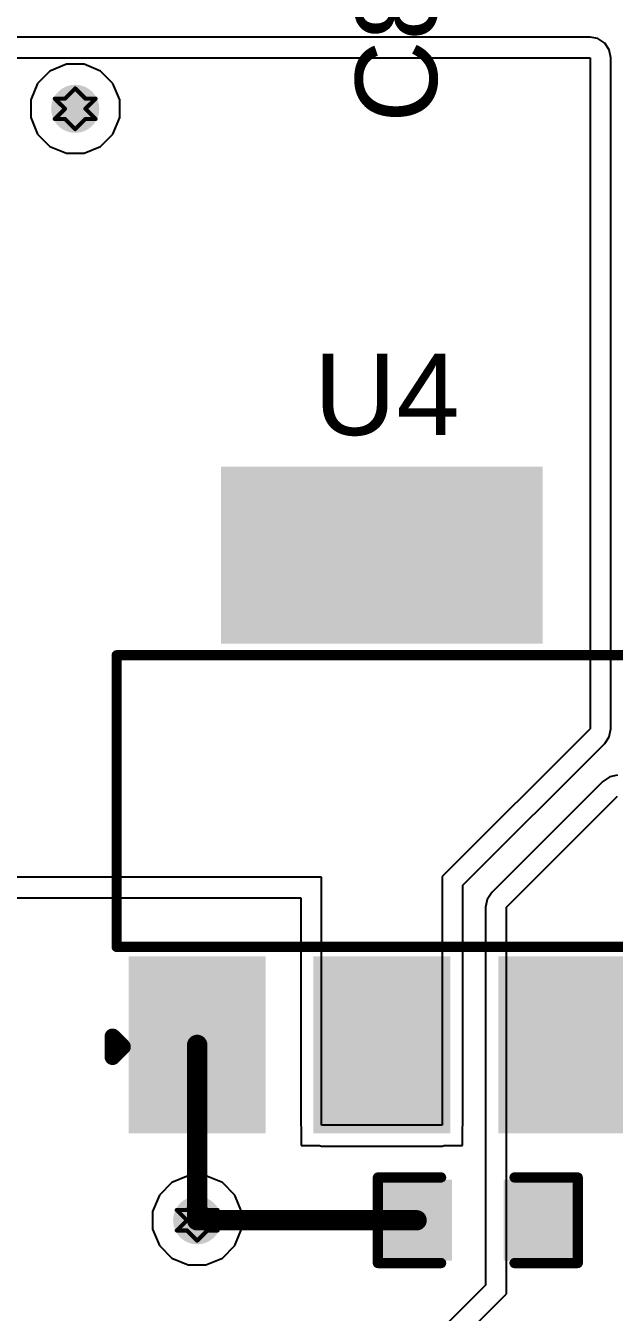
# Model space of a CAD drawing. Header units: inches. Extents: x 24 to 500, y 68 to 269.
# Drawn here: x 322.54 to 329.87, y 85.77 to 101.8 of the extents above; entities that cross this region are included whole.
import ezdxf

# ---------------------------------------------------------------- set-up
doc = ezdxf.new("R2010")
doc.units = ezdxf.units.IN
for name, color, linetype in [('Bottom Layer', 5, 'Continuous'), ('Drill Drawing', 1, 'Continuous'), ('Layer 1', 16, 'Continuous'), ('Layer 2', 76, 'Continuous'), ('Top Layer', 1, 'Continuous'), ('Top Overlay', 2, 'Continuous'), ('Top Paste', 8, 'Continuous'), ('Top Solder', 216, 'Continuous'), ('Via Holes', 16, 'Continuous')]:
    doc.layers.add(name, color=color, linetype=linetype)
doc.styles.add('Arial', font='', dxfattribs={"height": 0.2})
doc.styles.get('Arial').set_extended_font_data('Arial')

# ---------------------------------------------------------------- blocks, each defined once
blk = doc.blocks.new('SOT__223_74')
at = {"layer": 'Top Layer'}
for points in [[(-1.9, 4.05), (1.9, 4.05), (1.9, 2.05), (-1.9, 2.05)], [(-3.05, -2.05), (-1.55, -2.05), (-1.55, -4.05), (-3.05, -4.05)], [(-0.75, -2.05), (0.75, -2.05), (0.75, -4.05), (-0.75, -4.05)], [(1.55, -2.05), (3.05, -2.05), (3.05, -4.05), (1.55, -4.05)]]:
    blk.add_hatch(color=1, dxfattribs=at).paths.add_polyline_path(points)
at = {"layer": 'Top Paste'}
for points in [[(-1.9, 4.05), (1.9, 4.05), (1.9, 2.05), (-1.9, 2.05)], [(-3.05, -2.05), (-1.55, -2.05), (-1.55, -4.05), (-3.05, -4.05)], [(-0.75, -2.05), (0.75, -2.05), (0.75, -4.05), (-0.75, -4.05)], [(1.55, -2.05), (3.05, -2.05), (3.05, -4.05), (1.55, -4.05)]]:
    blk.add_hatch(color=8, dxfattribs=at).paths.add_polyline_path(points)
at = {"layer": 'Top Solder'}
for points in [[(-2.002, 4.152), (2.002, 4.152), (2.002, 1.948), (-2.002, 1.948)], [(-3.152, -1.948), (-1.448, -1.948), (-1.448, -4.152), (-3.152, -4.152)], [(-0.852, -1.948), (0.852, -1.948), (0.852, -4.152), (-0.852, -4.152)], [(1.448, -1.948), (3.152, -1.948), (3.152, -4.152), (1.448, -4.152)]]:
    blk.add_hatch(color=216, dxfattribs=at).paths.add_polyline_path(points)
at = {"layer": 'Top Overlay'}
for points in [[(-3.302, 1.803, 0.127, 0.127, 0), (3.302, 1.803, 0.127, 0.127, 0)], [(-3.302, -1.829, 0.127, 0.127, 0), (-3.302, 1.803, 0.127, 0.127, 0)], [(3.302, -1.829, 0.127, 0.127, 0), (3.302, 1.803, 0.127, 0.127, 0)], [(-3.302, -1.829, 0.127, 0.127, 0), (3.302, -1.829, 0.127, 0.127, 0)], [(-3.353, -2.946, 0.2, 0.2, 0), (-3.226, -3.073, 0.2, 0.2, 0)], [(-3.353, -3.2, 0.2, 0.2, 0), (-3.353, -2.946, 0.2, 0.2, 0)], [(-3.353, -3.2, 0.2, 0.2, 0), (-3.226, -3.073, 0.2, 0.2, 0)]]:
    blk.add_lwpolyline(points, format="xyseb", dxfattribs=at)
for points in [[(-3.334, 1.803, 0.0635, 0.0635, 1), (-3.27, 1.803, 0.0635, 0.0635, 1)], [(-3.334, 1.803, 0.0635, 0.0635, 1), (-3.27, 1.803, 0.0635, 0.0635, 1)], [(3.27, 1.803, 0.0635, 0.0635, 1), (3.334, 1.803, 0.0635, 0.0635, 1)], [(3.27, 1.803, 0.0635, 0.0635, 1), (3.334, 1.803, 0.0635, 0.0635, 1)], [(-3.334, -1.829, 0.0635, 0.0635, 1), (-3.27, -1.829, 0.0635, 0.0635, 1)], [(-3.334, -1.829, 0.0635, 0.0635, 1), (-3.27, -1.829, 0.0635, 0.0635, 1)], [(3.27, -1.829, 0.0635, 0.0635, 1), (3.334, -1.829, 0.0635, 0.0635, 1)], [(3.27, -1.829, 0.0635, 0.0635, 1), (3.334, -1.829, 0.0635, 0.0635, 1)], [(-3.403, -2.946, 0.1, 0.1, 1), (-3.303, -2.946, 0.1, 0.1, 1)], [(-3.403, -2.946, 0.1, 0.1, 1), (-3.303, -2.946, 0.1, 0.1, 1)], [(-3.276, -3.073, 0.1, 0.1, 1), (-3.176, -3.073, 0.1, 0.1, 1)], [(-3.276, -3.073, 0.1, 0.1, 1), (-3.176, -3.073, 0.1, 0.1, 1)], [(-3.403, -3.2, 0.1, 0.1, 1), (-3.303, -3.2, 0.1, 0.1, 1)], [(-3.403, -3.2, 0.1, 0.1, 1), (-3.303, -3.2, 0.1, 0.1, 1)]]:
    blk.add_lwpolyline(points, format="xyseb", close=True, dxfattribs=at)
blk = doc.blocks.new('C___0603_254')
at = {"layer": 'Top Layer'}
for points in [[(-0.381, 0.445), (-0.381, -0.445), (-1.143, -0.445), (-1.143, 0.445)], [(1.143, 0.445), (1.143, -0.445), (0.381, -0.445), (0.381, 0.445)]]:
    blk.add_hatch(color=1, dxfattribs=at).paths.add_polyline_path(points)
at = {"layer": 'Top Paste'}
for points in [[(-0.381, 0.445), (-0.381, -0.445), (-1.143, -0.445), (-1.143, 0.445)], [(1.143, 0.445), (1.143, -0.445), (0.381, -0.445), (0.381, 0.445)]]:
    blk.add_hatch(color=8, dxfattribs=at).paths.add_polyline_path(points)
at = {"layer": 'Top Solder'}
for points in [[(-0.321, 0.504), (-0.321, -0.504), (-1.203, -0.504), (-1.203, 0.504)], [(1.203, 0.504), (1.203, -0.504), (0.321, -0.504), (0.321, 0.504)]]:
    blk.add_hatch(color=216, dxfattribs=at).paths.add_polyline_path(points)
at = {"layer": 'Top Overlay'}
for points in [[(-0.457, 0.533, 0.127, 0.127, 0), (-1.245, 0.533, 0.127, 0.127, 0)], [(-1.245, 0.533, 0.127, 0.127, 0), (-1.245, -0.533, 0.127, 0.127, 0)], [(1.245, 0.533, 0.127, 0.127, 0), (0.457, 0.533, 0.127, 0.127, 0)], [(1.245, 0.533, 0.127, 0.127, 0), (1.245, -0.533, 0.127, 0.127, 0)], [(-0.457, -0.533, 0.127, 0.127, 0), (-1.245, -0.533, 0.127, 0.127, 0)], [(1.245, -0.533, 0.127, 0.127, 0), (0.457, -0.533, 0.127, 0.127, 0)]]:
    blk.add_lwpolyline(points, format="xyseb", dxfattribs=at)
for points in [[(-1.276, 0.533, 0.0635, 0.0635, 1), (-1.213, 0.533, 0.0635, 0.0635, 1)], [(-1.276, 0.533, 0.0635, 0.0635, 1), (-1.213, 0.533, 0.0635, 0.0635, 1)], [(-0.489, 0.533, 0.0635, 0.0635, 1), (-0.425, 0.533, 0.0635, 0.0635, 1)], [(0.425, 0.533, 0.0635, 0.0635, 1), (0.489, 0.533, 0.0635, 0.0635, 1)], [(1.213, 0.533, 0.0635, 0.0635, 1), (1.276, 0.533, 0.0635, 0.0635, 1)], [(1.213, 0.533, 0.0635, 0.0635, 1), (1.276, 0.533, 0.0635, 0.0635, 1)], [(-1.276, -0.533, 0.0635, 0.0635, 1), (-1.213, -0.533, 0.0635, 0.0635, 1)], [(-1.276, -0.533, 0.0635, 0.0635, 1), (-1.213, -0.533, 0.0635, 0.0635, 1)], [(-0.489, -0.533, 0.0635, 0.0635, 1), (-0.425, -0.533, 0.0635, 0.0635, 1)], [(0.425, -0.533, 0.0635, 0.0635, 1), (0.489, -0.533, 0.0635, 0.0635, 1)], [(1.213, -0.533, 0.0635, 0.0635, 1), (1.276, -0.533, 0.0635, 0.0635, 1)], [(1.213, -0.533, 0.0635, 0.0635, 1), (1.276, -0.533, 0.0635, 0.0635, 1)]]:
    blk.add_lwpolyline(points, format="xyseb", close=True, dxfattribs=at)

msp = doc.modelspace()

# ---------------------------------------------------------------- hatches: boundary and pattern name
at = {"layer": 'Bottom Layer'}
h = msp.add_hatch(color=5, dxfattribs=at)
edge = h.paths.add_edge_path()
edge.add_arc((323.156, 100.762), 0.3, 0, 360)
h = msp.add_hatch(color=5, dxfattribs=at)
edge = h.paths.add_edge_path()
edge.add_arc((324.674, 86.919), 0.3, 0, 360)
at = {"layer": 'Layer 1'}
h = msp.add_hatch(color=16, dxfattribs=at)
edge = h.paths.add_edge_path()
edge.add_arc((323.156, 100.762), 0.3, 0, 360)
h = msp.add_hatch(color=16, dxfattribs=at)
edge = h.paths.add_edge_path()
edge.add_arc((324.674, 86.919), 0.3, 0, 360)
at = {"layer": 'Layer 2'}
h = msp.add_hatch(color=76, dxfattribs=at)
edge = h.paths.add_edge_path()
edge.add_arc((323.156, 100.762), 0.3, 0, 360)
h = msp.add_hatch(color=76, dxfattribs=at)
edge = h.paths.add_edge_path()
edge.add_arc((324.674, 86.919), 0.3, 0, 360)
at = {"layer": 'Top Layer'}
h = msp.add_hatch(color=1, dxfattribs=at)
edge = h.paths.add_edge_path()
edge.add_arc((323.156, 100.762), 0.3, 0, 360)
h = msp.add_hatch(color=1, dxfattribs=at)
edge = h.paths.add_edge_path()
edge.add_arc((324.674, 86.919), 0.3, 0, 360)
at = {"layer": 'Via Holes'}
h = msp.add_hatch(color=7, dxfattribs=at)
edge = h.paths.add_edge_path()
edge.add_arc((323.156, 100.762), 0.15, 0, 360)
h = msp.add_hatch(color=7, dxfattribs=at)
edge = h.paths.add_edge_path()
edge.add_arc((324.674, 86.919), 0.15, 0, 360)

# ---------------------------------------------------------------- linework, layer by layer
at = {"layer": 'Bottom Layer'}
for p, q in [((323.046, 101.316), (322.842, 101.231)), ((323.266, 101.316), (323.046, 101.316)), ((323.47, 101.231), (323.266, 101.316)), ((322.842, 101.231), (322.686, 101.076)), ((323.625, 101.076), (323.47, 101.231)), ((322.686, 101.076), (322.602, 100.872)), ((323.71, 100.872), (323.625, 101.076)), ((322.602, 100.872), (322.602, 100.652)), ((323.71, 100.652), (323.71, 100.872)), ((322.602, 100.652), (322.686, 100.448)), ((323.625, 100.448), (323.71, 100.652)), ((322.686, 100.448), (322.842, 100.292)), ((323.47, 100.292), (323.625, 100.448)), ((322.842, 100.292), (323.046, 100.208)), ((323.046, 100.208), (323.266, 100.208)), ((323.266, 100.208), (323.47, 100.292)), ((324.36, 87.388), (324.205, 87.233)), ((324.564, 87.473), (324.36, 87.388)), ((324.784, 87.473), (324.564, 87.473)), ((324.988, 87.388), (324.784, 87.473)), ((325.144, 87.233), (324.988, 87.388)), ((324.205, 87.233), (324.12, 87.029)), ((325.228, 87.029), (325.144, 87.233)), ((324.12, 87.029), (324.12, 86.809)), ((325.228, 86.809), (325.228, 87.029)), ((324.12, 86.809), (324.205, 86.605)), ((325.144, 86.605), (325.228, 86.809)), ((324.205, 86.605), (324.36, 86.449)), ((324.988, 86.449), (325.144, 86.605)), ((324.36, 86.449), (324.564, 86.365)), ((324.784, 86.365), (324.988, 86.449)), ((324.564, 86.365), (324.784, 86.365))]:
    msp.add_line(p, q, dxfattribs=at)
at = {"layer": 'Drill Drawing'}
for points in [[(323.029, 100.889, 0.0508, 0.0508, 0), (323.156, 101.016, 0.0508, 0.0508, 0)], [(323.156, 101.016, 0.0508, 0.0508, 0), (323.283, 100.889, 0.0508, 0.0508, 0)], [(322.902, 100.889, 0.0508, 0.0508, 0), (323.029, 100.762, 0.0508, 0.0508, 0)], [(322.902, 100.889, 0.0508, 0.0508, 0), (323.029, 100.889, 0.0508, 0.0508, 0)], [(322.902, 100.635, 0.0508, 0.0508, 0), (323.029, 100.762, 0.0508, 0.0508, 0)], [(323.283, 100.889, 0.0508, 0.0508, 0), (323.41, 100.889, 0.0508, 0.0508, 0)], [(323.283, 100.762, 0.0508, 0.0508, 0), (323.41, 100.889, 0.0508, 0.0508, 0)], [(323.283, 100.762, 0.0508, 0.0508, 0), (323.41, 100.635, 0.0508, 0.0508, 0)], [(322.902, 100.635, 0.0508, 0.0508, 0), (323.029, 100.635, 0.0508, 0.0508, 0)], [(323.029, 100.635, 0.0508, 0.0508, 0), (323.156, 100.508, 0.0508, 0.0508, 0)], [(323.156, 100.508, 0.0508, 0.0508, 0), (323.283, 100.635, 0.0508, 0.0508, 0)], [(323.283, 100.635, 0.0508, 0.0508, 0), (323.41, 100.635, 0.0508, 0.0508, 0)], [(324.547, 87.046, 0.0508, 0.0508, 0), (324.674, 87.173, 0.0508, 0.0508, 0)], [(324.674, 87.173, 0.0508, 0.0508, 0), (324.801, 87.046, 0.0508, 0.0508, 0)], [(324.42, 87.046, 0.0508, 0.0508, 0), (324.547, 86.919, 0.0508, 0.0508, 0)], [(324.42, 87.046, 0.0508, 0.0508, 0), (324.547, 87.046, 0.0508, 0.0508, 0)], [(324.801, 87.046, 0.0508, 0.0508, 0), (324.928, 87.046, 0.0508, 0.0508, 0)], [(324.801, 86.919, 0.0508, 0.0508, 0), (324.928, 87.046, 0.0508, 0.0508, 0)], [(324.42, 86.792, 0.0508, 0.0508, 0), (324.547, 86.919, 0.0508, 0.0508, 0)], [(324.801, 86.919, 0.0508, 0.0508, 0), (324.928, 86.792, 0.0508, 0.0508, 0)], [(324.42, 86.792, 0.0508, 0.0508, 0), (324.547, 86.792, 0.0508, 0.0508, 0)], [(324.547, 86.792, 0.0508, 0.0508, 0), (324.674, 86.665, 0.0508, 0.0508, 0)], [(324.674, 86.665, 0.0508, 0.0508, 0), (324.801, 86.792, 0.0508, 0.0508, 0)], [(324.801, 86.792, 0.0508, 0.0508, 0), (324.928, 86.792, 0.0508, 0.0508, 0)]]:
    msp.add_lwpolyline(points, format="xyseb", dxfattribs=at)
for points in [[(323.143, 101.016, 0.0254, 0.0254, 1), (323.168, 101.016, 0.0254, 0.0254, 1)], [(323.143, 101.016, 0.0254, 0.0254, 1), (323.168, 101.016, 0.0254, 0.0254, 1)], [(322.889, 100.889, 0.0254, 0.0254, 1), (322.914, 100.889, 0.0254, 0.0254, 1)], [(322.889, 100.889, 0.0254, 0.0254, 1), (322.914, 100.889, 0.0254, 0.0254, 1)], [(323.016, 100.889, 0.0254, 0.0254, 1), (323.041, 100.889, 0.0254, 0.0254, 1)], [(323.016, 100.889, 0.0254, 0.0254, 1), (323.041, 100.889, 0.0254, 0.0254, 1)], [(323.016, 100.762, 0.0254, 0.0254, 1), (323.041, 100.762, 0.0254, 0.0254, 1)], [(323.016, 100.762, 0.0254, 0.0254, 1), (323.041, 100.762, 0.0254, 0.0254, 1)], [(323.27, 100.889, 0.0254, 0.0254, 1), (323.295, 100.889, 0.0254, 0.0254, 1)], [(323.27, 100.889, 0.0254, 0.0254, 1), (323.295, 100.889, 0.0254, 0.0254, 1)], [(323.27, 100.762, 0.0254, 0.0254, 1), (323.295, 100.762, 0.0254, 0.0254, 1)], [(323.27, 100.762, 0.0254, 0.0254, 1), (323.295, 100.762, 0.0254, 0.0254, 1)], [(323.397, 100.889, 0.0254, 0.0254, 1), (323.422, 100.889, 0.0254, 0.0254, 1)], [(323.397, 100.889, 0.0254, 0.0254, 1), (323.422, 100.889, 0.0254, 0.0254, 1)], [(322.889, 100.635, 0.0254, 0.0254, 1), (322.914, 100.635, 0.0254, 0.0254, 1)], [(322.889, 100.635, 0.0254, 0.0254, 1), (322.914, 100.635, 0.0254, 0.0254, 1)], [(323.016, 100.635, 0.0254, 0.0254, 1), (323.041, 100.635, 0.0254, 0.0254, 1)], [(323.016, 100.635, 0.0254, 0.0254, 1), (323.041, 100.635, 0.0254, 0.0254, 1)], [(323.27, 100.635, 0.0254, 0.0254, 1), (323.295, 100.635, 0.0254, 0.0254, 1)], [(323.27, 100.635, 0.0254, 0.0254, 1), (323.295, 100.635, 0.0254, 0.0254, 1)], [(323.397, 100.635, 0.0254, 0.0254, 1), (323.422, 100.635, 0.0254, 0.0254, 1)], [(323.397, 100.635, 0.0254, 0.0254, 1), (323.422, 100.635, 0.0254, 0.0254, 1)], [(323.143, 100.508, 0.0254, 0.0254, 1), (323.168, 100.508, 0.0254, 0.0254, 1)], [(323.143, 100.508, 0.0254, 0.0254, 1), (323.168, 100.508, 0.0254, 0.0254, 1)], [(324.661, 87.173, 0.0254, 0.0254, 1), (324.687, 87.173, 0.0254, 0.0254, 1)], [(324.661, 87.173, 0.0254, 0.0254, 1), (324.687, 87.173, 0.0254, 0.0254, 1)], [(324.407, 87.046, 0.0254, 0.0254, 1), (324.433, 87.046, 0.0254, 0.0254, 1)], [(324.407, 87.046, 0.0254, 0.0254, 1), (324.433, 87.046, 0.0254, 0.0254, 1)], [(324.534, 87.046, 0.0254, 0.0254, 1), (324.56, 87.046, 0.0254, 0.0254, 1)], [(324.534, 87.046, 0.0254, 0.0254, 1), (324.56, 87.046, 0.0254, 0.0254, 1)], [(324.788, 87.046, 0.0254, 0.0254, 1), (324.814, 87.046, 0.0254, 0.0254, 1)], [(324.788, 87.046, 0.0254, 0.0254, 1), (324.814, 87.046, 0.0254, 0.0254, 1)], [(324.915, 87.046, 0.0254, 0.0254, 1), (324.941, 87.046, 0.0254, 0.0254, 1)], [(324.915, 87.046, 0.0254, 0.0254, 1), (324.941, 87.046, 0.0254, 0.0254, 1)], [(324.534, 86.919, 0.0254, 0.0254, 1), (324.56, 86.919, 0.0254, 0.0254, 1)], [(324.534, 86.919, 0.0254, 0.0254, 1), (324.56, 86.919, 0.0254, 0.0254, 1)], [(324.788, 86.919, 0.0254, 0.0254, 1), (324.814, 86.919, 0.0254, 0.0254, 1)], [(324.788, 86.919, 0.0254, 0.0254, 1), (324.814, 86.919, 0.0254, 0.0254, 1)], [(324.407, 86.792, 0.0254, 0.0254, 1), (324.433, 86.792, 0.0254, 0.0254, 1)], [(324.407, 86.792, 0.0254, 0.0254, 1), (324.433, 86.792, 0.0254, 0.0254, 1)], [(324.534, 86.792, 0.0254, 0.0254, 1), (324.56, 86.792, 0.0254, 0.0254, 1)], [(324.534, 86.792, 0.0254, 0.0254, 1), (324.56, 86.792, 0.0254, 0.0254, 1)], [(324.661, 86.665, 0.0254, 0.0254, 1), (324.687, 86.665, 0.0254, 0.0254, 1)], [(324.661, 86.665, 0.0254, 0.0254, 1), (324.687, 86.665, 0.0254, 0.0254, 1)], [(324.788, 86.792, 0.0254, 0.0254, 1), (324.814, 86.792, 0.0254, 0.0254, 1)], [(324.788, 86.792, 0.0254, 0.0254, 1), (324.814, 86.792, 0.0254, 0.0254, 1)], [(324.915, 86.792, 0.0254, 0.0254, 1), (324.941, 86.792, 0.0254, 0.0254, 1)], [(324.915, 86.792, 0.0254, 0.0254, 1), (324.941, 86.792, 0.0254, 0.0254, 1)]]:
    msp.add_lwpolyline(points, format="xyseb", close=True, dxfattribs=at)
at = {"layer": 'Layer 1'}
for p, q in [((323.046, 101.316), (322.842, 101.231)), ((323.266, 101.316), (323.046, 101.316)), ((323.47, 101.231), (323.266, 101.316)), ((322.842, 101.231), (322.686, 101.076)), ((323.625, 101.076), (323.47, 101.231)), ((322.686, 101.076), (322.602, 100.872)), ((323.71, 100.872), (323.625, 101.076)), ((322.602, 100.872), (322.602, 100.652)), ((323.71, 100.652), (323.71, 100.872)), ((322.602, 100.652), (322.686, 100.448)), ((323.625, 100.448), (323.71, 100.652)), ((322.686, 100.448), (322.842, 100.292)), ((323.47, 100.292), (323.625, 100.448)), ((322.842, 100.292), (323.046, 100.208)), ((323.046, 100.208), (323.266, 100.208)), ((323.266, 100.208), (323.47, 100.292))]:
    msp.add_line(p, q, dxfattribs=at)
at = {"layer": 'Layer 2'}
for p, q in [((324.36, 87.388), (324.205, 87.233)), ((324.564, 87.473), (324.36, 87.388)), ((324.784, 87.473), (324.564, 87.473)), ((324.988, 87.388), (324.784, 87.473)), ((325.144, 87.233), (324.988, 87.388)), ((324.205, 87.233), (324.12, 87.029)), ((325.228, 87.029), (325.144, 87.233)), ((324.12, 87.029), (324.12, 86.809)), ((325.228, 86.809), (325.228, 87.029)), ((324.12, 86.809), (324.205, 86.605)), ((325.144, 86.605), (325.228, 86.809)), ((324.205, 86.605), (324.36, 86.449)), ((324.988, 86.449), (325.144, 86.605)), ((324.36, 86.449), (324.564, 86.365)), ((324.784, 86.365), (324.988, 86.449)), ((324.564, 86.365), (324.784, 86.365))]:
    msp.add_line(p, q, dxfattribs=at)
at = {"layer": 'Top Layer'}
for p, q in [((329.565, 101.656), (319.136, 101.656)), ((329.664, 101.636), (329.565, 101.656)), ((329.748, 101.58), (329.664, 101.636)), ((329.804, 101.496), (329.748, 101.58)), ((329.824, 101.397), (329.804, 101.496)), ((315.062, 101.397), (329.565, 101.397)), ((329.565, 101.397), (329.565, 93.04)), ((329.824, 93.04), (329.824, 101.397)), ((329.565, 93.04), (327.724, 91.199)), ((329.748, 92.857), (329.804, 92.941)), ((329.804, 92.941), (329.824, 93.04)), ((327.983, 91.092), (329.748, 92.857)), ((329.909, 92.461), (329.81, 92.441)), ((329.726, 92.385), (328.341, 91)), ((329.81, 92.441), (329.726, 92.385)), ((328.524, 90.817), (329.909, 92.202)), ((326.224, 91.193), (315.588, 91.193)), ((326.224, 88.103), (326.224, 91.193)), ((327.724, 91.199), (327.724, 88.103)), ((327.983, 88.103), (327.983, 91.092)), ((315.588, 90.934), (325.965, 90.934)), ((325.965, 90.934), (325.965, 88.103)), ((328.285, 90.916), (328.265, 90.817)), ((328.341, 91), (328.285, 90.916)), ((328.265, 90.817), (328.265, 86.112)), ((328.524, 86.005), (328.524, 90.817)), ((325.965, 88.103), (325.97, 88.078)), ((325.97, 88.078), (325.97, 87.849)), ((327.724, 88.103), (326.224, 88.103)), ((327.978, 88.078), (327.983, 88.103)), ((327.978, 87.849), (327.978, 88.078)), ((325.97, 87.849), (326.199, 87.849)), ((326.199, 87.849), (326.224, 87.844)), ((326.224, 87.844), (327.724, 87.844)), ((327.724, 87.844), (327.749, 87.849)), ((327.749, 87.849), (327.978, 87.849)), ((328.265, 86.112), (327.248, 85.095)), ((327.355, 84.836), (328.524, 86.005))]:
    msp.add_line(p, q, dxfattribs=at)
for points in [[(324.674, 86.919, 0.254, 0.254, 0), (324.674, 89.103, 0.254, 0.254, 0)], [(324.674, 86.919, 0.254, 0.254, 0), (327.406, 86.919, 0.254, 0.254, 0)]]:
    msp.add_lwpolyline(points, format="xyseb", dxfattribs=at)
for points in [[(324.611, 89.103, 0.127, 0.127, 1), (324.738, 89.103, 0.127, 0.127, 1)], [(324.611, 86.919, 0.127, 0.127, 1), (324.738, 86.919, 0.127, 0.127, 1)], [(324.611, 86.919, 0.127, 0.127, 1), (324.738, 86.919, 0.127, 0.127, 1)], [(327.342, 86.919, 0.127, 0.127, 1), (327.469, 86.919, 0.127, 0.127, 1)]]:
    msp.add_lwpolyline(points, format="xyseb", close=True, dxfattribs=at)

# ---------------------------------------------------------------- block references
msp.add_blockref('SOT__223_74', (326.974, 92.153))
at = {"rotation": 180}
msp.add_blockref('C___0603_254', (328.168, 86.919), dxfattribs=at)

# ---------------------------------------------------------------- texts
at = {"layer": 'Top Overlay', "style": 'Arial'}
msp.add_text('C89', height=1.016, rotation=90, dxfattribs=at).set_placement((327.66, 100.587))
msp.add_text('U4', height=1.016, dxfattribs=at).set_placement((326.128, 96.698))

doc.saveas('drawing.dxf')
